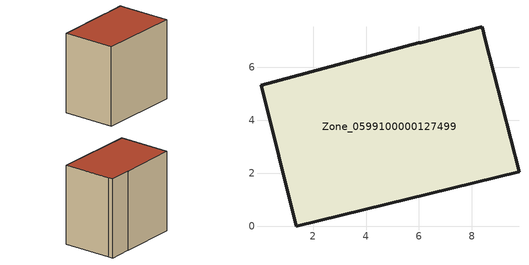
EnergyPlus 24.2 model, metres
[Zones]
Zone_0599100000127499
 floor ground (C_G): 8.39,7.54 8.51,7.04 9.78,2.06 1.36,0 0.03,5.32 6,6.94 6.07,6.94 z0
 wall outside (C_F): 6,6.94 0.03,5.32 1.36,0 9.78,2.06 8.51,7.04 8.39,7.54 6.07,6.94 6,6.94 z0:8.22
 roof outside (C_R): 8.51,7.04 8.39,7.54 6.07,6.94 6,6.94 0.03,5.32 1.36,0 9.78,2.06 z8.22
[BUILDING]
Pand.0599100000127499: North Axis=0; Terrain=City; Loads Convergence Tolerance Value=0.04; Temperature Convergence Tolerance Value=0.4; Solar Distribution=FullExterior; Maximum Number of Warmup Days=25; Minimum Number of Warmup Days=1
[Site:Location]
Rotterdam.The.Hague.AP_ZH_NLD Design_Conditions: Latitude=51.96; Longitude=4.45; Time Zone=1; Elevation=-4.5
[SITE:GROUNDTEMPERATURE:BUILDINGSURFACE]
18, 18, 18, 18, 18, 18, 18, 18, 18, 18, 18, 18
[MATERIAL] Thermal Absorptance=0.9; Solar Absorptance=0.7; Visible Absorptance=0.7
Name | Roughness | Thickness | Conductivity | Density | Specific Heat
G.TC.1975-1991 | MediumSmooth | 0.15 | 0.288461 | 540 | 1210
F.TC.1975-1991 | Rough | 0.3 | 0.230769 | 1920 | 840
R.TC.1975-1991 | MediumRough | 0.2 | 0.153846 | 1500 | 1000
[CONSTRUCTION]
C_G: G.TC.1975-1991
C_F: F.TC.1975-1991
C_R: R.TC.1975-1991
[ZONE]
Zone_0599100000127499: Type=1; Multiplier=1; Ceiling Height=Autocalculate; Volume=Autocalculate; Floor Area=autocalculate; Part of Total Floor Area=Yes
[ZONEINFILTRATION:DESIGNFLOWRATE]
Infil_Zone_0599100000127499: Zone or ZoneList or Space or SpaceList=Zone_0599100000127499; Schedule=AlwaysOn; Design Flow Rate Calculation Method=Flow/Area; Flow Rate per Floor Area=0.003; Constant Term Coefficient=1; Temperature Term Coefficient=0; Velocity Term Coefficient=0; Velocity Squared Term Coefficient=0
[HVACTEMPLATE:ZONE:IDEALLOADSAIRSYSTEM]
Zone_0599100000127499: Maximum Heating Supply Air Temperature=50; Minimum Cooling Supply Air Temperature=13; Maximum Heating Supply Air Humidity Ratio=0.0156; Minimum Cooling Supply Air Humidity Ratio=0.0077; Heating Limit=NoLimit; Cooling Limit=NoLimit; Dehumidification Control Type=ConstantSensibleHeatRatio; Cooling Sensible Heat Ratio=0.7; Dehumidification Setpoint=60; Humidification Control Type=None; Humidification Setpoint=30; Outdoor Air Method=None; Outdoor Air Flow Rate per Person=0.00944; Outdoor Air Flow Rate per Zone Floor Area=0; Outdoor Air Flow Rate per Zone=0; Demand Controlled Ventilation Type=None; Outdoor Air Economizer Type=NoEconomizer; Heat Recovery Type=None; Sensible Heat Recovery Effectiveness=0.7; Latent Heat Recovery Effectiveness=0.65
[ZONECONTROL:THERMOSTAT]
ThermostatControl_Zone_0599100000127499: Zone or ZoneList=Zone_0599100000127499; Control Type Schedule=DualSetpointControlType; Control 1=Thermostat_Zone_0599100000127499; Temperature Difference Between Cutout And Setpoint=0
[THERMOSTATSETPOINT:DUALSETPOINT]
Thermostat_Zone_0599100000127499: Heating Setpoint Temperature Schedule=HeatingSetpoint_Zone_0599100000127499; Cooling Setpoint Temperature Schedule=CoolingSetpoint_Zone_0599100000127499
[SCHEDULE:COMPACT]
HeatingSetpoint_Zone_0599100000127499: Through: 12/31, For: AllDays, Until: 24:00, 21
CoolingSetpoint_Zone_0599100000127499: Through: 12/31, For: AllDays, Until: 24:00, 24
DualSetpointControlType: Through: 12/31, For: AllDays, Until: 24:00, 4
AlwaysOn: Through: 12/31, For: AllDays, Until: 24:00, 1
